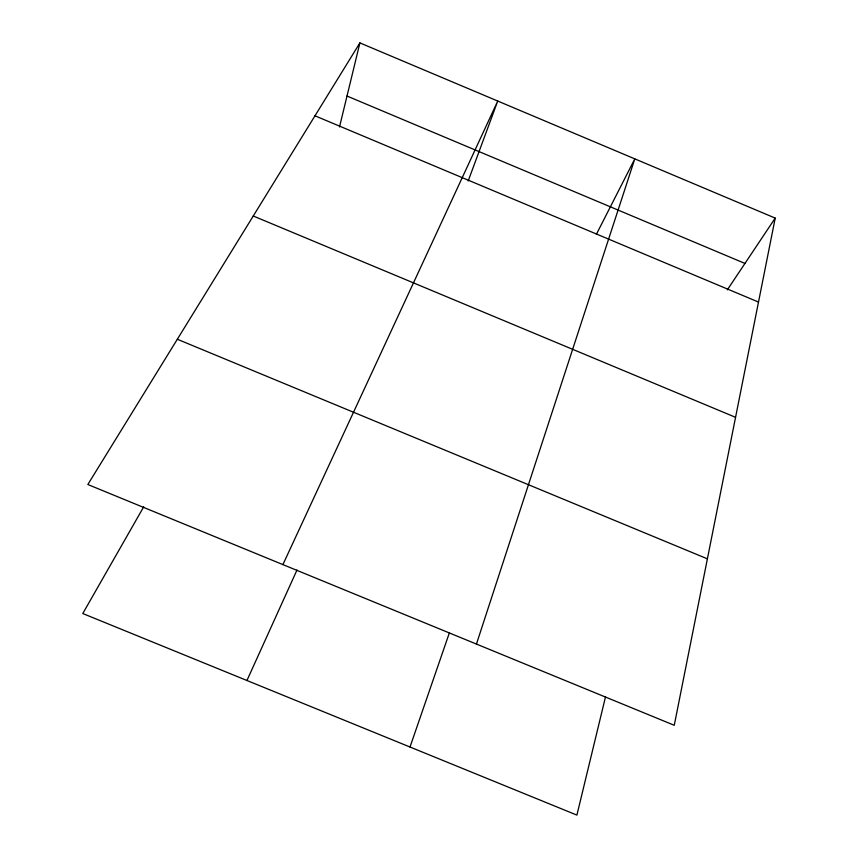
<?xml version="1.0" encoding="UTF-8"?>
<svg xmlns="http://www.w3.org/2000/svg" width="858" height="858" viewBox="0 0 858 858"><rect width="100%" height="100%" fill="white"/><g stroke="black" fill="none" stroke-linecap="round" stroke-linejoin="round"><path stroke-width="1.29" d="M775.214 218.104L674.259 725.289L87.838 484.513L359.899 42.9L775.214 218.104L727.337 289.832M339.511 126.963L359.899 42.9M605.544 696.717L576.898 815.1L82.786 613.534L143.715 506.821M476.447 644.068L634.802 158.869L596.396 234.288M410.006 747.018L449.453 632.636M468.178 180.995L497.737 101.04L282.904 564.607M246.943 680.501L296.986 570.044M177.327 339.253L707.389 558.837M253.26 216.002L735.563 417.32M347.007 96.042L744.959 263.438M314.983 115.809L758.504 302.07"/></g></svg>
